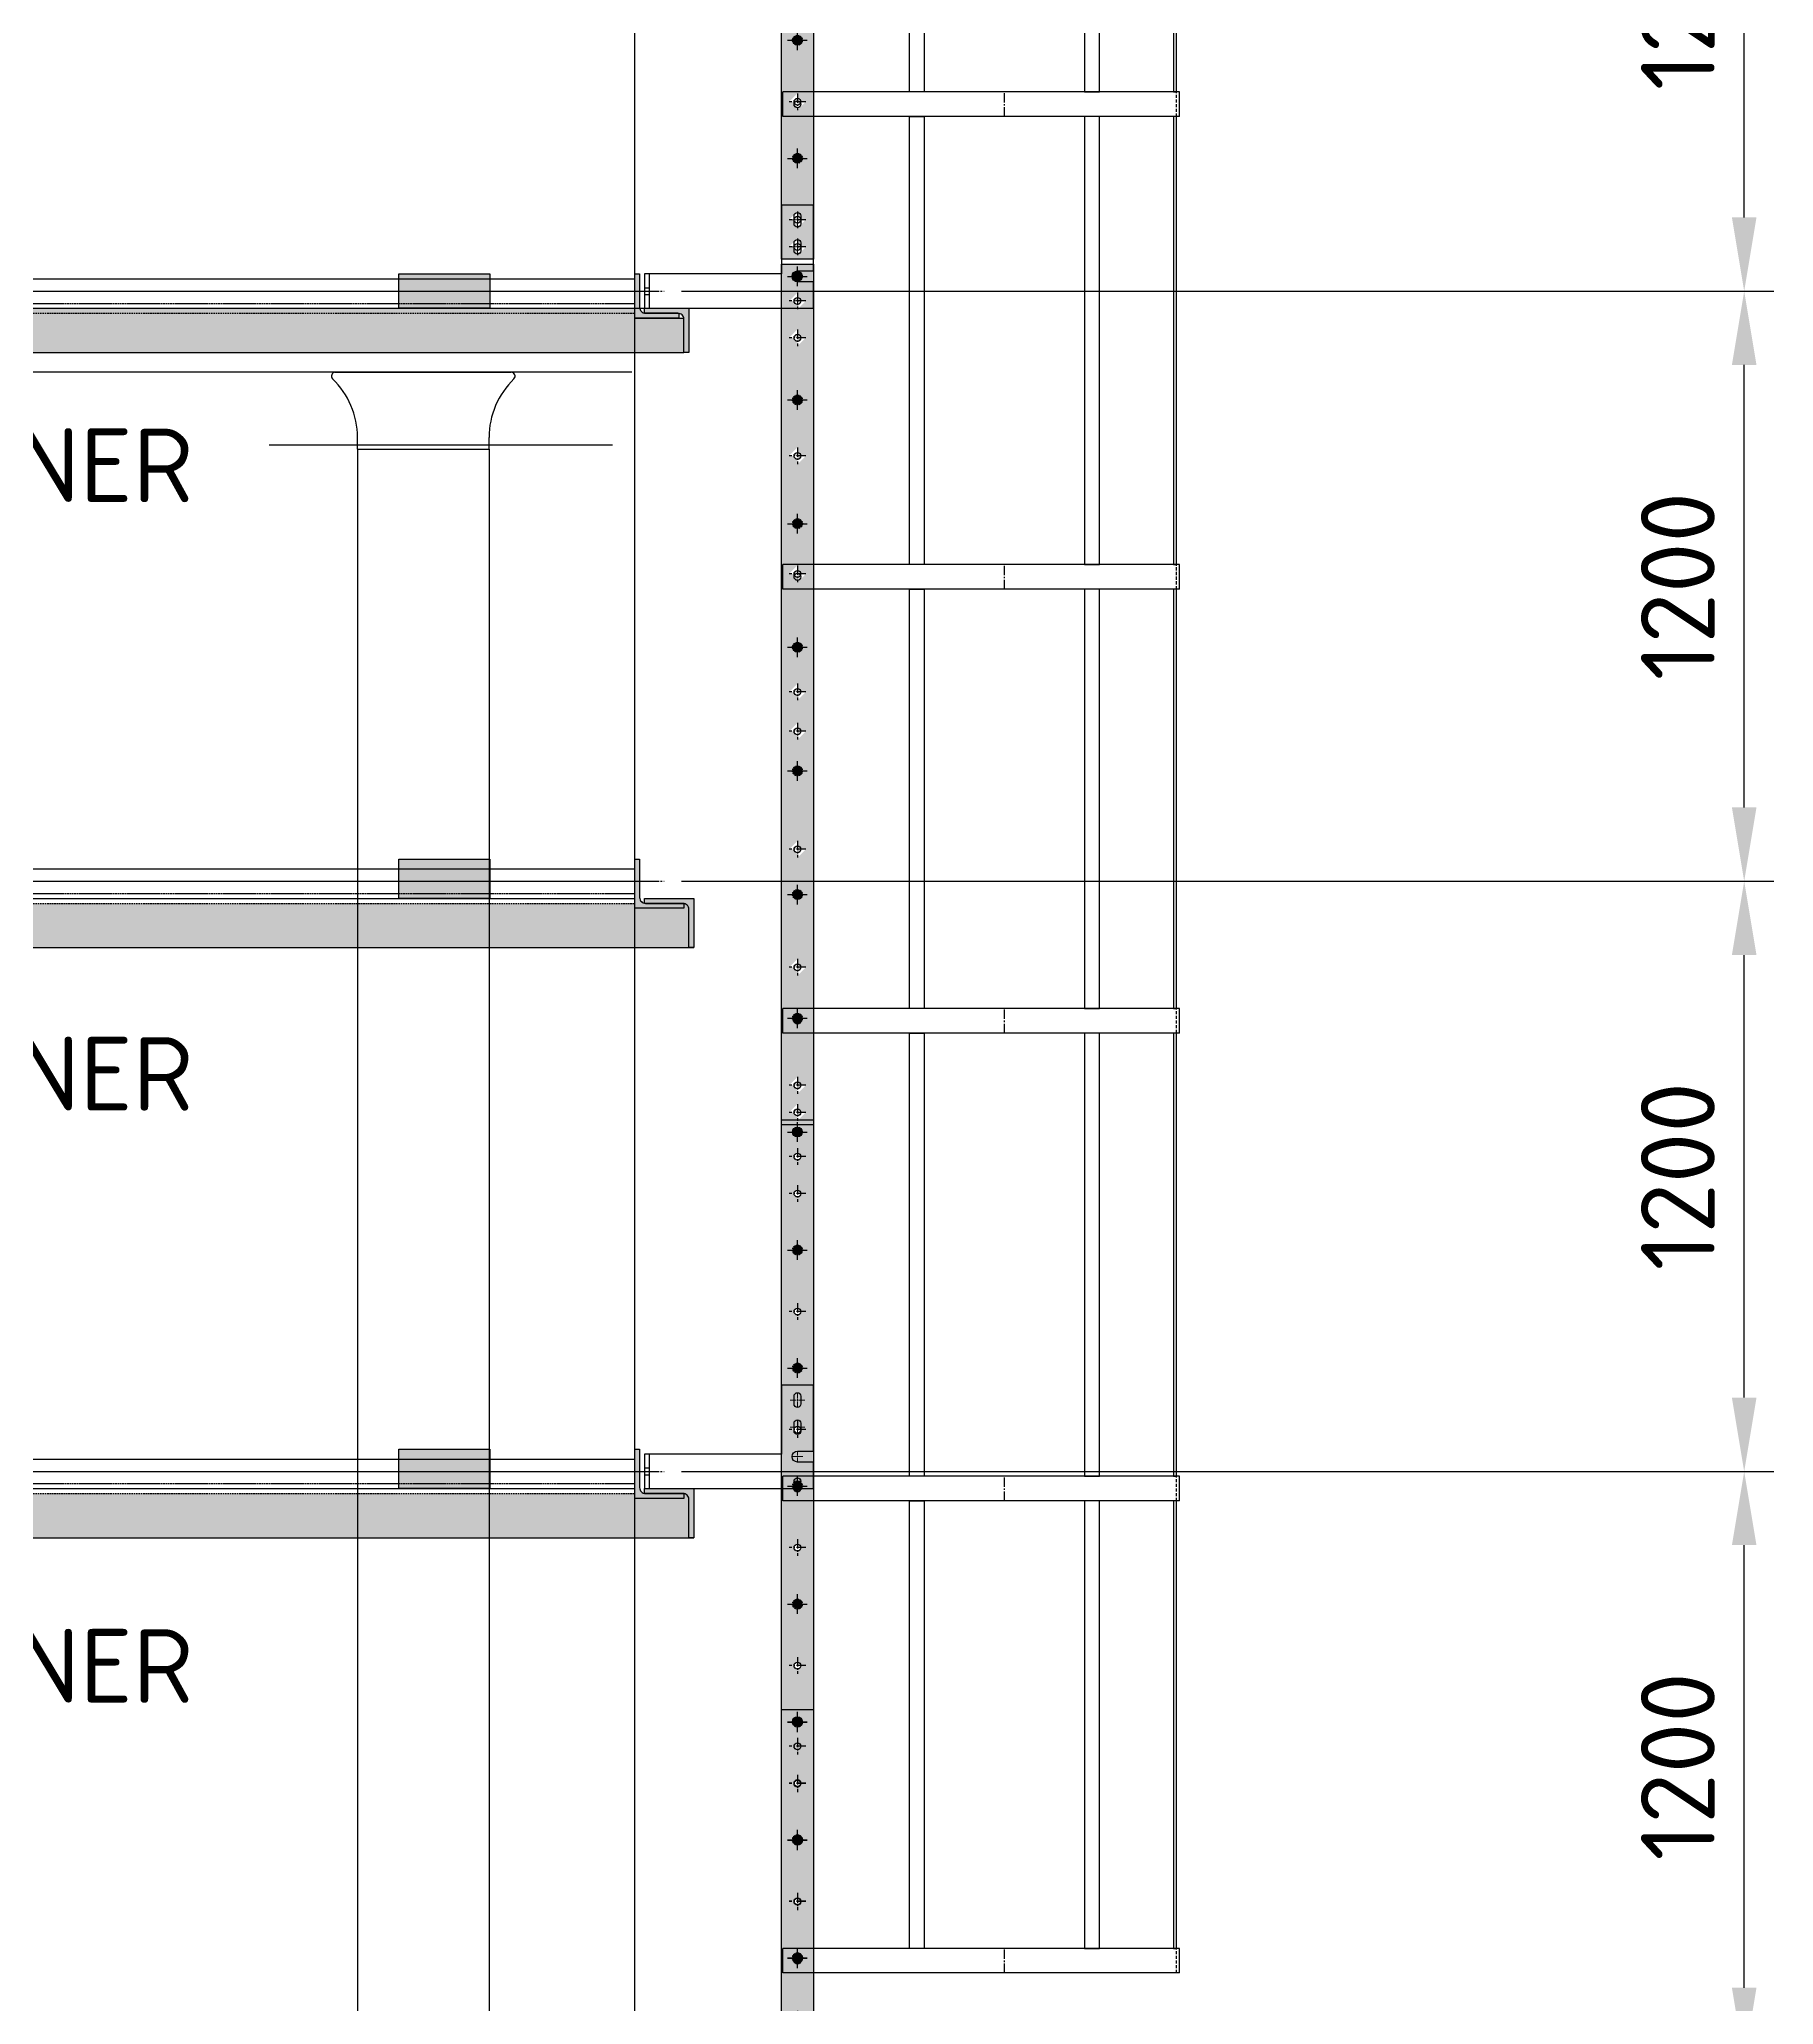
# Model space of a CAD drawing. Header units: millimetres. Extents: x -272986 to 200319, y -34579 to 49604.
# Drawn here: x 14386 to 17914, y 8911 to 12907 of the extents above; entities that cross this region are included whole.
import ezdxf

# ---------------------------------------------------------------- set-up
doc = ezdxf.new("R2010")
doc.units = ezdxf.units.MM
for name, pattern in [('CENTER2', [28.575, 19.05, -3.175, 3.175, -3.175]), ('HIDDEN', [9.525, 6.35, -3.175]), ('HIDDEN2', [4.7625, 3.175, -1.5875])]:
    doc.linetypes.add(name, pattern=pattern)
doc.layers.get('Defpoints').update_dxf_attribs({"color": 9})
doc.layers.add('BALMORAL Centerline (ISO)', color=1, linetype='Continuous', lineweight=18, true_color=0xff0000)
for name, color, linetype in [('X 0001 M', 7, 'Continuous'), ('X 1001 M', 8, 'HIDDEN2'), ('X 2001 M', 1, 'CENTER2'), ('X 3001 D', 5, 'Continuous'), ('X 4001 T', 7, 'Continuous'), ('X 5001 H', 8, 'Continuous'), ('X 5199 H - Ladder', 255, 'Continuous')]:
    doc.layers.add(name, color=color, linetype=linetype)
doc.layers.add('X 5999 H', color=7, linetype='Continuous', true_color=0xffffff)
doc.styles.add('BIT STD. 2.5', font='isocpeur.ttf', dxfattribs={"height": 2.5})
doc.styles.add('BIT STD. 3.0', font='isocpeur.ttf', dxfattribs={"height": 2.5})
doc.dimstyles.new('BIT STD. 2.5', dxfattribs={"dimtxt": 2.5, "dimasz": 2.5, "dimexe": 1, "dimexo": 0.75, "dimgap": 1, "dimtad": 1, "dimdec": 0, "dimdsep": 46, "dimtxsty": 'BIT STD. 2.5', "dimcen": 0, "dimadec": 0, "dimazin": 0, "dimtfac": 1, "dimtdec": 0, "dimtmove": 0, "dimatfit": 3, "dimfxl": 1, "dimtfill": 1, "dimlwd": -1, "dimlwe": -1, "dimarcsym": 0})
doc.dimstyles.new('BIT STD. 3.0', dxfattribs={"dimtxt": 3, "dimasz": 3, "dimexe": 1, "dimexo": 0.75, "dimgap": 1, "dimtad": 1, "dimdec": 0, "dimdsep": 46, "dimtxsty": 'BIT STD. 3.0', "dimcen": 0, "dimadec": 0, "dimazin": 0, "dimtfac": 1, "dimtdec": 0, "dimtmove": 0, "dimatfit": 3, "dimfxl": 1, "dimtfill": 1, "dimlwd": -1, "dimlwe": -1, "dimarcsym": 0})

# ---------------------------------------------------------------- blocks, each defined once
blk = doc.blocks.new('*D716')
at = {"layer": 'Defpoints', "color": 0, "transparency": 16777216}
for p in [(-670.2, 12230), (15597, 12230), (0, 0)]:
    blk.add_point(p, dxfattribs=at)
at = {"layer": 'X 3001 D', "color": 0, "transparency": 16777216}
blk.add_line((15591, 12230), (-3471.5, 12230), dxfattribs=at)
at = {"layer": 'X 3001 D', "color": 0, "transparency": 16777216, "insert": (-2100.9, 12366.6), "char_height": 150, "attachment_point": 5, "style": 'BIT STD. 3.0', "bg_fill": 3, "box_fill_scale": 1.1, "bg_fill_color": 256, "bg_fill_true_color": 13158600, "bg_fill_transparency": 0}
blk.add_mtext('{\\fArial|b0|i0|c0|p34;▼}12.230m - OVERFLOW LEVEL', dxfattribs=at)
blk = doc.blocks.new('*D718')
at = {"layer": 'Defpoints', "color": 0, "transparency": 16777216}
for p in [(15597, 12082), (-1200.5, 11803), (0, 0)]:
    blk.add_point(p, dxfattribs=at)
at = {"layer": 'X 3001 D', "color": 0, "transparency": 16777216}
for p, q in [((-480.5, 12082), (-840.5, 11803)), ((15552, 12082), (-480.5, 12082)), ((-840.5, 11803), (-3431.8, 11803))]:
    blk.add_line(p, q, dxfattribs=at)
at = {"layer": 'X 3001 D', "color": 0, "transparency": 16777216, "insert": (-2346.2, 11939.6), "char_height": 150, "attachment_point": 5, "style": 'BIT STD. 3.0', "bg_fill": 3, "box_fill_scale": 1.1, "bg_fill_color": 256, "bg_fill_true_color": 13158600, "bg_fill_transparency": 0}
blk.add_mtext('{\\fArial|b0|i0|c0|p34;▼}12.082m - HIGH LEVEL', dxfattribs=at)
blk = doc.blocks.new('90 WS')
at = {"layer": 'X 5999 H'}
h = blk.add_hatch(color=9, dxfattribs=at)
h.dxf.hatch_style = 1
h.paths.add_polyline_path([(-15302.5, -35), (-15117.1, -35), (-15117.1, 35), (-15302.5, 35)])
h.paths.add_polyline_path([(-14279.3, 35), (-13926.6, 35), (-13926.6, -35), (-14279.3, -35)])
h.paths.add_polyline_path([(-5105.1, 35), (-5675.7, 35), (-5675.7, -35), (-5105.1, -35)])
h.paths.add_polyline_path([(-2975.4, 35), (-3460.7, 35), (-3460.7, -35), (-2975.4, -35)])
h.paths.add_polyline_path([(-8098.4, 35), (-7498.6, 35), (-7498.6, -35), (-8098.4, -35)])
h.paths.add_polyline_path([(-10491.9, 35), (-9921.3, 35), (-9921.3, -35), (-10491.9, -35)])
h.paths.add_polyline_path([(-12621.6, 35), (-12136.3, 35), (-12136.3, -35), (-12621.6, -35)])
h.paths.add_polyline_path([(-1317.7, 35), (-1670.4, 35), (-1670.4, -35), (-1317.7, -35)])
h.paths.add_polyline_path([(-294.5, -35), (-479.9, -35), (-479.9, 35), (-294.5, 35)])
h = blk.add_hatch(color=9, dxfattribs=at)
h.dxf.hatch_style = 1
edge = h.paths.add_edge_path()
edge.add_line((0, 35), (10, 35))
edge.add_line((10, 35), (10, -33))
edge.add_arc((22, -33), 12, 180, 270)
edge.add_line((22, -45), (90, -45))
edge.add_line((90, -45), (90, -55))
edge.add_line((90, -55), (0, -55))
edge.add_line((0, -55), (0, 35))
h = blk.add_hatch(color=9, dxfattribs=at)
h.dxf.hatch_style = 1
h.paths.add_polyline_path([(-15697, -125), (100, -125), (100, -55), (0, -55), (0, -35), (-15597, -35), (-15597, -55), (-15697, -55)])
h = blk.add_hatch(color=9, dxfattribs=at)
h.dxf.hatch_style = 1
edge = h.paths.add_edge_path()
edge.add_line((110, -125), (100, -125))
edge.add_line((100, -125), (100, -57))
edge.add_arc((88, -57), 12, 0, 90)
edge.add_line((88, -45), (20, -45))
edge.add_line((20, -45), (20, -35))
edge.add_line((20, -35), (110, -35))
edge.add_line((110, -35), (110, -125))
for p, q in [((-15617, -35), (20, -35)), ((0, -55), (100, -55)), ((-15697, -125), (100, -125))]:
    blk.add_line(p, q)
at = {"color": 252, "linetype": 'HIDDEN2'}
blk.add_line((-15597, -45), (0, -45), dxfattribs=at)
blk.add_lwpolyline([(-294.5, -35), (-479.9, -35), (-479.9, 35), (-294.5, 35)], close=True)
for points in [[(0, 35), (10, 35), (10, -33, 0.414214), (22, -45), (90, -45), (90, -55), (0, -55)], [(110, -125), (100, -125), (100, -57, 0.414214), (88, -45), (20, -45), (20, -35), (110, -35)]]:
    blk.add_lwpolyline(points, format="xyb", close=True)
at = {"layer": 'X 2001 M'}
blk.add_line((-15657.2, 0), (60.2, 0), dxfattribs=at)
blk = doc.blocks.new('WS 100')
at = {"layer": 'X 5999 H'}
h = blk.add_hatch(color=9, dxfattribs=at)
h.dxf.hatch_style = 1
h.paths.add_polyline_path([(110, -57, 0.365977), (100, -45.2), (100, -55), (0, -55), (0, -45), (-15597, -45), (-15597, -55), (-15697, -55), (-15697, -45.2, 0.365977), (-15707, -57), (-15707, -135), (110, -135)])
h.paths.add_polyline_path([(120, -35), (20, -35), (20, -44.8, 0.041886), (22, -45), (98, -45), (100, -45), (100, -45.2, -0.365977), (110, -57), (110, -135), (120, -135)])
h.paths.add_polyline_path([(100, -45.2, 0.041886), (98, -45), (22, -45), (20, -45), (20, -44.8, -0.365977), (10, -33), (10, 0), (0, 0), (0, -55), (100, -55)])
h.paths.add_polyline_path([(10, 45), (0, 45), (0, 0), (10, 0)])
h.paths.add_polyline_path([(-15617, -35), (-15717, -35), (-15717, -135), (-15707, -135), (-15707, -57, -0.365977), (-15697, -45.2), (-15697, -45), (-15619, -45, 0.041886), (-15617, -44.8)])
h.paths.add_polyline_path([(-15597, 0), (-15607, 0), (-15607, -33, -0.365977), (-15617, -44.8), (-15617, -45), (-15695, -45, 0.041886), (-15697, -45.2), (-15697, -55), (-15597, -55)])
h.paths.add_polyline_path([(-15597, 45), (-15607, 45), (-15607, 0), (-15597, 0)])
h.paths.add_polyline_path([(-15117.1, 45), (-15302.5, 45), (-15302.5, 0), (-15117.1, 0)])
h.paths.add_polyline_path([(-15117.1, 0), (-15302.5, 0), (-15302.5, -35), (-15117.1, -35)])
h.paths.add_polyline_path([(-13926.6, 45), (-14279.3, 45), (-14279.3, 0), (-13926.6, 0)])
h.paths.add_polyline_path([(-13926.6, 0), (-14279.3, 0), (-14279.3, -35), (-13926.6, -35)])
h.paths.add_polyline_path([(-12136.3, 45), (-12621.6, 45), (-12621.6, 0), (-12136.3, 0)])
h.paths.add_polyline_path([(-12136.3, 0), (-12621.6, 0), (-12621.6, -35), (-12136.3, -35)])
h.paths.add_polyline_path([(-9921.3, 45), (-10491.9, 45), (-10491.9, 0), (-9921.3, 0)])
h.paths.add_polyline_path([(-9921.3, 0), (-10491.9, 0), (-10491.9, -35), (-9921.3, -35)])
h.paths.add_polyline_path([(-7498.6, 45), (-8098.4, 45), (-8098.4, 0), (-7498.6, 0)])
h.paths.add_polyline_path([(-7498.6, 0), (-8098.4, 0), (-8098.4, -35), (-7498.6, -35)])
h.paths.add_polyline_path([(-5105.1, 45), (-5675.7, 45), (-5675.7, 0), (-5105.1, 0)])
h.paths.add_polyline_path([(-5105.1, 0), (-5675.7, 0), (-5675.7, -35), (-5105.1, -35)])
h.paths.add_polyline_path([(-2975.4, 45), (-3460.7, 45), (-3460.7, 0), (-2975.4, 0)])
h.paths.add_polyline_path([(-2975.4, 0), (-3460.7, 0), (-3460.7, -35), (-2975.4, -35)])
h.paths.add_polyline_path([(-1317.7, 45), (-1670.4, 45), (-1670.4, 0), (-1317.7, 0)])
h.paths.add_polyline_path([(-1317.7, 0), (-1670.4, 0), (-1670.4, -35), (-1317.7, -35)])
h.paths.add_polyline_path([(-294.5, 45), (-479.9, 45), (-479.9, 0), (-294.5, 0)])
h.paths.add_polyline_path([(-294.5, 0), (-479.9, 0), (-479.9, -35), (-294.5, -35)])
for p, q in [((-15597, -35), (0, -35)), ((-15707, -135), (120, -135))]:
    blk.add_line(p, q)
at = {"color": 252, "linetype": 'HIDDEN2'}
blk.add_line((-15597, -45), (0, -45), dxfattribs=at)
blk.add_lwpolyline([(-294.5, -35), (-479.9, -35), (-479.9, 45), (-294.5, 45)], close=True)
for points in [[(0, 45), (10, 45), (10, -33, 0.414214), (22, -45), (100, -45), (100, -55), (0, -55)], [(120, -135), (110, -135), (110, -57, 0.414214), (98, -45), (20, -45), (20, -35), (120, -35)]]:
    blk.add_lwpolyline(points, format="xyb", close=True)
at = {"layer": 'X 2001 M'}
blk.add_line((-15657.2, 0), (60.2, 0), dxfattribs=at)
blk = doc.blocks.new('GALV-LAD-STND-01 rung side elev')
at = {"layer": 'X 5199 H - Ladder'}
h = blk.add_hatch(color=256, dxfattribs=at)
edge = h.paths.add_edge_path()
edge.add_arc((0, 0), 10, 0, 360)
at = {"layer": 'X 1001 M'}
blk.add_circle((0, 0), 10, dxfattribs=at)
at = {"layer": 'X 2001 M'}
for p, q in [((-20, 0), (20, 0)), ((0, -20), (0, 20))]:
    blk.add_line(p, q, dxfattribs=at)
blk = doc.blocks.new('GALV-LAD-STND-01 stringer hole side elev')
at = {"layer": 'X 0001 M'}
blk.add_circle((0, 0), 7, dxfattribs=at)
at = {"layer": 'X 2001 M'}
for p, q in [((17, 0), (-17, 0)), ((0, 17), (0, -17))]:
    blk.add_line(p, q, dxfattribs=at)
blk = doc.blocks.new('GALV-LAD-STND-01 2.00 ladder side elev')
at = {"layer": 'X 5199 H - Ladder'}
h = blk.add_hatch(color=256, dxfattribs=at)
h.paths.add_polyline_path([(200, 60), (265, 60), (265, -2510), (200, -2510)])
edge = h.paths.add_edge_path(flags=16)
edge.add_arc((232.5, -15), 7, 0, 360)
edge = h.paths.add_edge_path(flags=16)
edge.add_line((249.5, -15), (215.5, -15))
edge = h.paths.add_edge_path(flags=16)
edge.add_line((232.5, 2), (232.5, -32))
edge = h.paths.add_edge_path(flags=16)
edge.add_arc((232.5, -90), 7, 0, 360)
edge = h.paths.add_edge_path(flags=16)
edge.add_line((249.5, -90), (215.5, -90))
edge = h.paths.add_edge_path(flags=16)
edge.add_line((232.5, -73), (232.5, -107))
edge = h.paths.add_edge_path(flags=16)
edge.add_arc((232.5, -330), 7, 0, 360)
edge = h.paths.add_edge_path(flags=16)
edge.add_line((249.5, -330), (215.5, -330))
edge = h.paths.add_edge_path(flags=16)
edge.add_line((232.5, -313), (232.5, -347))
edge = h.paths.add_edge_path(flags=16)
edge.add_arc((232.5, -570), 7, 0, 360)
edge = h.paths.add_edge_path(flags=16)
edge.add_line((249.5, -570), (215.5, -570))
edge = h.paths.add_edge_path(flags=16)
edge.add_line((232.5, -553), (232.5, -587))
edge = h.paths.add_edge_path(flags=16)
edge.add_arc((232.5, -810), 7, 0, 360)
edge = h.paths.add_edge_path(flags=16)
edge.add_line((249.5, -810), (215.5, -810))
edge = h.paths.add_edge_path(flags=16)
edge.add_line((232.5, -793), (232.5, -827))
edge = h.paths.add_edge_path(flags=16)
edge.add_arc((232.5, -1050), 7, 0, 360)
edge = h.paths.add_edge_path(flags=16)
edge.add_line((249.5, -1050), (215.5, -1050))
edge = h.paths.add_edge_path(flags=16)
edge.add_line((232.5, -1033), (232.5, -1067))
edge = h.paths.add_edge_path(flags=16)
edge.add_arc((232.5, -1290), 7, 0, 360)
edge = h.paths.add_edge_path(flags=16)
edge.add_line((249.5, -1290), (215.5, -1290))
edge = h.paths.add_edge_path(flags=16)
edge.add_line((232.5, -1273), (232.5, -1307))
edge = h.paths.add_edge_path(flags=16)
edge.add_arc((232.5, -1530), 7, 0, 360)
edge = h.paths.add_edge_path(flags=16)
edge.add_line((249.5, -1530), (215.5, -1530))
edge = h.paths.add_edge_path(flags=16)
edge.add_line((232.5, -1513), (232.5, -1547))
edge = h.paths.add_edge_path(flags=16)
edge.add_arc((232.5, -1770), 7, 0, 360)
edge = h.paths.add_edge_path(flags=16)
edge.add_line((249.5, -1770), (215.5, -1770))
edge = h.paths.add_edge_path(flags=16)
edge.add_line((232.5, -1753), (232.5, -1787))
edge = h.paths.add_edge_path(flags=16)
edge.add_arc((232.5, -2010), 7, 0, 360)
edge = h.paths.add_edge_path(flags=16)
edge.add_line((249.5, -2010), (215.5, -2010))
edge = h.paths.add_edge_path(flags=16)
edge.add_line((232.5, -1993), (232.5, -2027))
edge = h.paths.add_edge_path(flags=16)
edge.add_arc((232.5, -2430), 7, 0, 360)
edge = h.paths.add_edge_path(flags=16)
edge.add_line((249.5, -2430), (215.5, -2430))
edge = h.paths.add_edge_path(flags=16)
edge.add_line((232.5, -2413), (232.5, -2447))
edge = h.paths.add_edge_path(flags=16)
edge.add_arc((232.5, -2485), 7, 0, 360)
edge = h.paths.add_edge_path(flags=16)
edge.add_line((249.5, -2485), (215.5, -2485))
edge = h.paths.add_edge_path(flags=16)
edge.add_line((232.5, -2468), (232.5, -2502))
h = blk.add_hatch(color=256, dxfattribs=at)
edge = h.paths.add_edge_path()
edge.add_arc((232.5, 35), 10, 0, 360)
at = {"layer": 'X 0001 M'}
blk.add_lwpolyline([(200, 60), (265, 60), (265, -2510), (200, -2510)], close=True, dxfattribs=at)
blk.add_circle((232.5, 35), 10, dxfattribs=at)
at = {"layer": 'X 2001 M'}
for p, q in [((232.5, 15), (232.5, 55)), ((212.5, 35), (252.5, 35))]:
    blk.add_line(p, q, dxfattribs=at)
at = {"layer": 'X 0001 M'}
for name, p in [('GALV-LAD-STND-01 stringer hole side elev', (232.5, -15)), ('GALV-LAD-STND-01 stringer hole side elev', (232.5, -90)), ('GALV-LAD-STND-01 rung side elev', (232.5, -205)), ('GALV-LAD-STND-01 stringer hole side elev', (232.5, -330)), ('GALV-LAD-STND-01 rung side elev', (232.5, -445)), ('GALV-LAD-STND-01 stringer hole side elev', (232.5, -570)), ('GALV-LAD-STND-01 rung side elev', (232.5, -685)), ('GALV-LAD-STND-01 stringer hole side elev', (232.5, -810)), ('GALV-LAD-STND-01 rung side elev', (232.5, -925)), ('GALV-LAD-STND-01 stringer hole side elev', (232.5, -1050)), ('GALV-LAD-STND-01 rung side elev', (232.5, -1165)), ('GALV-LAD-STND-01 stringer hole side elev', (232.5, -1290)), ('GALV-LAD-STND-01 rung side elev', (232.5, -1405)), ('GALV-LAD-STND-01 stringer hole side elev', (232.5, -1530)), ('GALV-LAD-STND-01 rung side elev', (232.5, -1645)), ('GALV-LAD-STND-01 stringer hole side elev', (232.5, -1770)), ('GALV-LAD-STND-01 rung side elev', (232.5, -1885)), ('GALV-LAD-STND-01 stringer hole side elev', (232.5, -2010)), ('GALV-LAD-STND-01 rung side elev', (232.5, -2125)), ('GALV-LAD-STND-01 rung side elev', (232.5, -2365)), ('GALV-LAD-STND-01 stringer hole side elev', (232.5, -2430)), ('GALV-LAD-STND-01 stringer hole side elev', (232.5, -2485))]:
    blk.add_blockref(name, p, dxfattribs=at)
blk = doc.blocks.new('*U58')
at = {"layer": 'X 2001 M', "color": 0, "linetype": 'CENTER2', "transparency": 16777216}
blk.add_line((0, -123), (0, -72.7), dxfattribs=at)
blk = doc.blocks.new('Cage Hoop Side')
for p, q in [((-30, -25), (-30, 25)), ((777, 25), (-30, 25)), ((777, -25), (777, 25)), ((777, -25), (-30, -25))]:
    blk.add_line(p, q)
blk.add_circle((0, 0), 7)
at = {"layer": 'X 5001 H', "linetype": 'HIDDEN'}
blk.add_line((771, -25), (771, 25), dxfattribs=at)
at = {"layer": 'X 2001 M', "linetype": 'CENTER2'}
blk.add_blockref('*U58', (421, 97.9), dxfattribs=at)
blk = doc.blocks.new('Upper Cage')
for points in [[(228, -25), (258, -25), (258, -770), (228, -770)], [(614, -25), (584, -25), (584, -770), (614, -770)], [(771, -25), (765, -25), (765, -770), (771, -770)], [(228, -820), (258, -820), (258, -1250), (228, -1250)], [(614, -820), (584, -820), (584, -1250), (614, -1250)], [(771, -820), (765, -820), (765, -1250), (771, -1250)], [(228, -1300), (258, -1300), (258, -1970), (228, -1970)], [(614, -1300), (584, -1300), (584, -1970), (614, -1970)], [(771, -1300), (765, -1300), (765, -1970), (771, -1970)], [(228, -2020), (258, -2020), (258, -2931), (228, -2931)], [(614, -2020), (584, -2020), (584, -2931), (614, -2931)], [(771, -2020), (765, -2020), (765, -2931), (771, -2931)], [(228, -2981), (258, -2981), (258, -3833.6), (228, -3833.6)], [(614, -2981), (584, -2981), (584, -3833.6), (614, -3833.6)], [(771, -2981), (765, -2981), (765, -3833.6), (771, -3833.6)], [(228, -3883.6), (258, -3883.6), (258, -4785), (228, -4785)], [(614, -3883.6), (584, -3883.6), (584, -4785), (614, -4785)], [(771, -3883.6), (765, -3883.6), (765, -4785), (771, -4785)], [(228, -4835), (258, -4835), (258, -5745), (228, -5745)], [(614, -4835), (584, -4835), (584, -5745), (614, -5745)], [(771, -4835), (765, -4835), (765, -5745), (771, -5745)]]:
    blk.add_lwpolyline(points, close=True)
for p in [(0, 0), (0, -795), (0, -1275), (0, -1995), (0, -2956), (0, -3858.6), (0, -4810), (0, -5770)]:
    blk.add_blockref('Cage Hoop Side', p)
blk = doc.blocks.new('GALV-LAD-STND-01 1.00 ladder side elev')
at = {"layer": 'X 5199 H - Ladder'}
h = blk.add_hatch(color=256, dxfattribs=at)
h.paths.add_polyline_path([(200, 60), (265, 60), (265, -1130), (200, -1130)])
edge = h.paths.add_edge_path(flags=16)
edge.add_arc((232.5, -15), 7, 0, 360)
edge.add_line((249.5, -15), (215.5, -15))
edge.add_line((232.5, 2), (232.5, -32))
edge = h.paths.add_edge_path(flags=16)
edge.add_arc((232.5, -90), 7, 0, 360)
edge.add_line((249.5, -90), (215.5, -90))
edge.add_line((232.5, -73), (232.5, -107))
edge = h.paths.add_edge_path(flags=16)
edge.add_arc((232.5, -330), 7, 0, 360)
edge.add_line((249.5, -330), (215.5, -330))
edge.add_line((232.5, -313), (232.5, -347))
edge = h.paths.add_edge_path(flags=16)
edge.add_arc((232.5, -570), 7, 0, 360)
edge.add_line((249.5, -570), (215.5, -570))
edge.add_line((232.5, -553), (232.5, -587))
edge = h.paths.add_edge_path(flags=16)
edge.add_arc((232.5, -810), 7, 0, 360)
edge.add_line((249.5, -810), (215.5, -810))
edge.add_line((232.5, -793), (232.5, -827))
edge = h.paths.add_edge_path(flags=16)
edge.add_arc((232.5, -1050), 7, 0, 360)
edge.add_line((249.5, -1050), (215.5, -1050))
edge.add_line((232.5, -1033), (232.5, -1067))
edge = h.paths.add_edge_path(flags=16)
edge.add_arc((232.5, -1105), 7, 0, 360)
edge.add_line((249.5, -1105), (215.5, -1105))
edge.add_line((232.5, -1088), (232.5, -1122))
h = blk.add_hatch(color=256, dxfattribs=at)
edge = h.paths.add_edge_path()
edge.add_arc((232.5, 35), 10, 0, 360)
at = {"layer": 'X 0001 M'}
blk.add_lwpolyline([(200, 60), (265, 60), (265, -1130), (200, -1130)], close=True, dxfattribs=at)
blk.add_circle((232.5, 35), 10, dxfattribs=at)
at = {"layer": 'X 2001 M'}
for p, q in [((232.5, 15), (232.5, 55)), ((212.5, 35), (252.5, 35))]:
    blk.add_line(p, q, dxfattribs=at)
at = {"layer": 'X 0001 M'}
for name, p in [('GALV-LAD-STND-01 stringer hole side elev', (232.5, -15)), ('GALV-LAD-STND-01 stringer hole side elev', (232.5, -90)), ('GALV-LAD-STND-01 rung side elev', (232.5, -205)), ('GALV-LAD-STND-01 stringer hole side elev', (232.5, -330)), ('GALV-LAD-STND-01 rung side elev', (232.5, -445)), ('GALV-LAD-STND-01 stringer hole side elev', (232.5, -570)), ('GALV-LAD-STND-01 rung side elev', (232.5, -685)), ('GALV-LAD-STND-01 stringer hole side elev', (232.5, -810)), ('GALV-LAD-STND-01 rung side elev', (232.5, -925)), ('GALV-LAD-STND-01 stringer hole side elev', (232.5, -1050)), ('GALV-LAD-STND-01 stringer hole side elev', (232.5, -1105))]:
    blk.add_blockref(name, p, dxfattribs=at)
blk = doc.blocks.new('GALV-LAD-STND-01 1.50 ladder side elev')
at = {"layer": 'X 5199 H - Ladder'}
h = blk.add_hatch(color=256, dxfattribs=at)
edge = h.paths.add_edge_path(flags=16)
edge.add_arc((232.5, -90), 7, 0, 360)
edge.add_line((249.5, -90), (215.5, -90))
edge.add_line((232.5, -73), (232.5, -107))
edge = h.paths.add_edge_path(flags=16)
edge.add_arc((232.5, -15), 7, 0, 360)
edge.add_line((249.5, -15), (215.5, -15))
edge.add_line((232.5, 2), (232.5, -32))
h.paths.add_polyline_path([(200, 60), (265, 60), (265, -1690), (200, -1690)])
edge = h.paths.add_edge_path(flags=16)
edge.add_arc((232.5, -330), 7, 0, 360)
edge.add_line((249.5, -330), (215.5, -330))
edge.add_line((232.5, -313), (232.5, -347))
edge = h.paths.add_edge_path(flags=16)
edge.add_arc((232.5, -570), 7, 0, 360)
edge.add_line((249.5, -570), (215.5, -570))
edge.add_line((232.5, -553), (232.5, -587))
edge = h.paths.add_edge_path(flags=16)
edge.add_arc((232.5, -890), 7, 0, 360)
edge.add_line((249.5, -890), (215.5, -890))
edge.add_line((232.5, -873), (232.5, -907))
edge = h.paths.add_edge_path(flags=16)
edge.add_arc((232.5, -810), 7, 0, 360)
edge.add_line((249.5, -810), (215.5, -810))
edge.add_line((232.5, -793), (232.5, -827))
edge = h.paths.add_edge_path(flags=16)
edge.add_arc((232.5, -1130), 7, 0, 360)
edge.add_line((249.5, -1130), (215.5, -1130))
edge.add_line((232.5, -1113), (232.5, -1147))
edge = h.paths.add_edge_path(flags=16)
edge.add_arc((232.5, -1370), 7, 0, 360)
edge.add_line((249.5, -1370), (215.5, -1370))
edge.add_line((232.5, -1353), (232.5, -1387))
edge = h.paths.add_edge_path(flags=16)
edge.add_arc((232.5, -1610), 7, 0, 360)
edge.add_line((249.5, -1610), (215.5, -1610))
edge.add_line((232.5, -1593), (232.5, -1627))
edge = h.paths.add_edge_path(flags=16)
edge.add_arc((232.5, -1665), 7, 0, 360)
edge.add_line((249.5, -1665), (215.5, -1665))
edge.add_line((232.5, -1648), (232.5, -1682))
h = blk.add_hatch(color=256, dxfattribs=at)
edge = h.paths.add_edge_path()
edge.add_arc((232.5, 35), 10, 0, 360)
at = {"layer": 'X 0001 M'}
blk.add_lwpolyline([(200, 60), (265, 60), (265, -1690), (200, -1690)], close=True, dxfattribs=at)
blk.add_circle((232.5, 35), 10, dxfattribs=at)
at = {"layer": 'X 2001 M'}
for p, q in [((232.5, 15), (232.5, 55)), ((212.5, 35), (252.5, 35))]:
    blk.add_line(p, q, dxfattribs=at)
at = {"layer": 'X 0001 M'}
for name, p in [('GALV-LAD-STND-01 stringer hole side elev', (232.5, -15)), ('GALV-LAD-STND-01 stringer hole side elev', (232.5, -90)), ('GALV-LAD-STND-01 rung side elev', (232.5, -216.4)), ('GALV-LAD-STND-01 stringer hole side elev', (232.5, -330)), ('GALV-LAD-STND-01 rung side elev', (232.5, -467.9)), ('GALV-LAD-STND-01 stringer hole side elev', (232.5, -570)), ('GALV-LAD-STND-01 rung side elev', (232.5, -719.3)), ('GALV-LAD-STND-01 stringer hole side elev', (232.5, -810)), ('GALV-LAD-STND-01 stringer hole side elev', (232.5, -890)), ('GALV-LAD-STND-01 rung side elev', (232.5, -970.7)), ('GALV-LAD-STND-01 stringer hole side elev', (232.5, -1130)), ('GALV-LAD-STND-01 rung side elev', (232.5, -1222.1)), ('GALV-LAD-STND-01 stringer hole side elev', (232.5, -1370)), ('GALV-LAD-STND-01 rung side elev', (232.5, -1473.6)), ('GALV-LAD-STND-01 stringer hole side elev', (232.5, -1610)), ('GALV-LAD-STND-01 stringer hole side elev', (232.5, -1665))]:
    blk.add_blockref(name, p, dxfattribs=at)
blk = doc.blocks.new('*U660')
at = {"layer": 'BALMORAL Centerline (ISO)', "color": 0, "linetype": 'CENTER2', "transparency": 16777216}
for p, q in [((-15.1, 0), (-3, 0)), ((0, 3), (0, 15.1)), ((3, 0), (15.1, 0)), ((0, -15.1), (0, -3))]:
    blk.add_line(p, q, dxfattribs=at)
at = {"layer": 'BALMORAL Centerline (ISO)', "color": 0, "linetype": 'Continuous', "transparency": 16777216}
for p, q in [((-1.5, 0), (1.5, 0)), ((0, -1.5), (0, 1.5))]:
    blk.add_line(p, q, dxfattribs=at)
blk = doc.blocks.new('*U661')
at = {"layer": 'BALMORAL Centerline (ISO)', "color": 0, "linetype": 'CENTER2', "transparency": 16777216}
for p, q in [((-15.1, 0), (-3, 0)), ((0, 3), (0, 15.1)), ((3, 0), (15.1, 0)), ((0, -15.1), (0, -3))]:
    blk.add_line(p, q, dxfattribs=at)
at = {"layer": 'BALMORAL Centerline (ISO)', "color": 0, "linetype": 'Continuous', "transparency": 16777216}
for p, q in [((-1.5, 0), (1.5, 0)), ((0, -1.5), (0, 1.5))]:
    blk.add_line(p, q, dxfattribs=at)
blk = doc.blocks.new('*U658')
at = {"layer": 'BALMORAL Centerline (ISO)', "color": 0, "linetype": 'CENTER2', "transparency": 16777216}
for p, q in [((-11.12, 0), (-2.2, 0)), ((0, 2.2), (0, 11.12)), ((2.2, 0), (11.12, 0)), ((0, -11.12), (0, -2.2))]:
    blk.add_line(p, q, dxfattribs=at)
at = {"layer": 'BALMORAL Centerline (ISO)', "color": 0, "linetype": 'Continuous', "transparency": 16777216}
for p, q in [((-1.1, 0), (1.1, 0)), ((0, -1.1), (0, 1.1))]:
    blk.add_line(p, q, dxfattribs=at)
blk = doc.blocks.new('*U659')
at = {"layer": 'BALMORAL Centerline (ISO)', "color": 0, "linetype": 'CENTER2', "transparency": 16777216}
for p, q in [((-7.12, 0), (-1.4, 0)), ((0, 1.4), (0, 7.12)), ((1.4, 0), (7.12, 0)), ((0, -7.12), (0, -1.4))]:
    blk.add_line(p, q, dxfattribs=at)
at = {"layer": 'BALMORAL Centerline (ISO)', "color": 0, "linetype": 'Continuous', "transparency": 16777216}
for p, q in [((-0.7, 0), (0.7, 0)), ((0, -0.7), (0, 0.7))]:
    blk.add_line(p, q, dxfattribs=at)
blk = doc.blocks.new('*U657')
blk.add_lwpolyline([(10, -35), (278.5, -35), (278.5, -35), (343.5, -35), (343.5, 19), (311, 19, -1), (311, 41), (343.5, 41), (343.5, 175), (278.5, 175), (278.5, 35), (10, 35)], format="xyb")
for points in [[(318, 153), (318, 137, -1), (304, 137), (304, 153, -1)], [(318, 98), (318, 82, -1), (304, 82), (304, 98, -1)]]:
    blk.add_lwpolyline(points, format="xyb", close=True)
blk.add_lwpolyline([(0, -35), (10, -35), (10, 35), (0, 35)], close=True)
blk.add_circle((311, -20), 7)
at = {"layer": 'BALMORAL Centerline (ISO)'}
blk.add_line((0, 0), (10, 0), dxfattribs=at)
at = {"layer": 'X 5001 H'}
for p, q in [((0, 7), (10, 7)), ((0, -7), (10, -7))]:
    blk.add_line(p, q, dxfattribs=at)
at = {"layer": 'BALMORAL Centerline (ISO)', "linetype": 'CENTER2', "rotation": 270}
for name, p in [('*U661', (311, 145)), ('*U660', (311, 90)), ('*U658', (311, 30)), ('*U659', (311, -20))]:
    blk.add_blockref(name, p, dxfattribs=at)
blk = doc.blocks.new('*D683')
at = {"layer": 'Defpoints', "color": 0, "transparency": 16777216}
for p in [(15647, 9995), (17853.6, 9995), (15647, 8795)]:
    blk.add_point(p, dxfattribs=at)
at = {"layer": 'X 3001 D', "color": 0, "transparency": 16777216}
for p, q in [((15692, 9995), (17913.6, 9995)), ((17853.6, 8945), (17853.6, 9845)), ((15692, 8795), (17913.6, 8795))]:
    blk.add_line(p, q, dxfattribs=at)
for points in [[(17828.6, 9845), (17878.6, 9845), (17853.6, 9995)], [(17828.6, 8945), (17878.6, 8945), (17853.6, 8795)]]:
    blk.add_solid(points, dxfattribs=at)
at = {"layer": 'X 3001 D', "color": 0, "transparency": 16777216, "insert": (17718.6, 9395), "char_height": 150, "attachment_point": 5, "rotation": 90, "style": 'BIT STD. 2.5', "bg_fill": 3, "box_fill_scale": 1.1, "bg_fill_color": 256, "bg_fill_true_color": 13158600, "bg_fill_transparency": 0}
blk.add_mtext('1200', dxfattribs=at)
blk = doc.blocks.new('*D684')
at = {"layer": 'Defpoints', "color": 0, "transparency": 16777216}
for p in [(15647, 11195), (17853.6, 11195), (15647, 9995)]:
    blk.add_point(p, dxfattribs=at)
at = {"layer": 'X 3001 D', "color": 0, "transparency": 16777216}
for p, q in [((15692, 11195), (17913.6, 11195)), ((17853.6, 10145), (17853.6, 11045)), ((15692, 9995), (17913.6, 9995))]:
    blk.add_line(p, q, dxfattribs=at)
for points in [[(17828.6, 11045), (17878.6, 11045), (17853.6, 11195)], [(17828.6, 10145), (17878.6, 10145), (17853.6, 9995)]]:
    blk.add_solid(points, dxfattribs=at)
at = {"layer": 'X 3001 D', "color": 0, "transparency": 16777216, "insert": (17718.6, 10595), "char_height": 150, "attachment_point": 5, "rotation": 90, "style": 'BIT STD. 2.5', "bg_fill": 3, "box_fill_scale": 1.1, "bg_fill_color": 256, "bg_fill_true_color": 13158600, "bg_fill_transparency": 0}
blk.add_mtext('1200', dxfattribs=at)
blk = doc.blocks.new('*D693')
at = {"layer": 'Defpoints', "color": 0, "transparency": 16777216}
for p in [(15647, 12395), (17853.6, 12395), (15647, 11195)]:
    blk.add_point(p, dxfattribs=at)
at = {"layer": 'X 3001 D', "color": 0, "transparency": 16777216}
for p, q in [((15692, 12395), (17913.6, 12395)), ((17853.6, 11345), (17853.6, 12245)), ((15692, 11195), (17913.6, 11195))]:
    blk.add_line(p, q, dxfattribs=at)
for points in [[(17828.6, 12245), (17878.6, 12245), (17853.6, 12395)], [(17828.6, 11345), (17878.6, 11345), (17853.6, 11195)]]:
    blk.add_solid(points, dxfattribs=at)
at = {"layer": 'X 3001 D', "color": 0, "transparency": 16777216, "insert": (17718.6, 11795), "char_height": 150, "attachment_point": 5, "rotation": 90, "style": 'BIT STD. 2.5', "bg_fill": 3, "box_fill_scale": 1.1, "bg_fill_color": 256, "bg_fill_true_color": 13158600, "bg_fill_transparency": 0}
blk.add_mtext('1200', dxfattribs=at)
blk = doc.blocks.new('*D694')
at = {"layer": 'Defpoints', "color": 0, "transparency": 16777216}
for p in [(15647, 13595), (17853.6, 13595), (15647, 12395)]:
    blk.add_point(p, dxfattribs=at)
at = {"layer": 'X 3001 D', "color": 0, "transparency": 16777216}
for p, q in [((15692, 13595), (17913.6, 13595)), ((17853.6, 12545), (17853.6, 13445)), ((15692, 12395), (17913.6, 12395))]:
    blk.add_line(p, q, dxfattribs=at)
for points in [[(17828.6, 13445), (17878.6, 13445), (17853.6, 13595)], [(17828.6, 12545), (17878.6, 12545), (17853.6, 12395)]]:
    blk.add_solid(points, dxfattribs=at)
at = {"layer": 'X 3001 D', "color": 0, "transparency": 16777216, "insert": (17718.6, 12995), "char_height": 150, "attachment_point": 5, "rotation": 90, "style": 'BIT STD. 2.5', "bg_fill": 3, "box_fill_scale": 1.1, "bg_fill_color": 256, "bg_fill_true_color": 13158600, "bg_fill_transparency": 0}
blk.add_mtext('1200', dxfattribs=at)
blk = doc.blocks.new('*U629')
at = {"layer": 'BALMORAL Centerline (ISO)', "color": 0, "linetype": 'CENTER2', "transparency": 16777216}
for p, q in [((-15.1, 0), (-3, 0)), ((0, 3), (0, 15.1)), ((3, 0), (15.1, 0)), ((0, -15.1), (0, -3))]:
    blk.add_line(p, q, dxfattribs=at)
at = {"layer": 'BALMORAL Centerline (ISO)', "color": 0, "linetype": 'Continuous', "transparency": 16777216}
for p, q in [((-1.5, 0), (1.5, 0)), ((0, -1.5), (0, 1.5))]:
    blk.add_line(p, q, dxfattribs=at)
blk = doc.blocks.new('*U630')
at = {"layer": 'BALMORAL Centerline (ISO)', "color": 0, "linetype": 'CENTER2', "transparency": 16777216}
for p, q in [((-15.1, 0), (-3, 0)), ((0, 3), (0, 15.1)), ((3, 0), (15.1, 0)), ((0, -15.1), (0, -3))]:
    blk.add_line(p, q, dxfattribs=at)
at = {"layer": 'BALMORAL Centerline (ISO)', "color": 0, "linetype": 'Continuous', "transparency": 16777216}
for p, q in [((-1.5, 0), (1.5, 0)), ((0, -1.5), (0, 1.5))]:
    blk.add_line(p, q, dxfattribs=at)
blk = doc.blocks.new('*U627')
at = {"layer": 'BALMORAL Centerline (ISO)', "color": 0, "linetype": 'CENTER2', "transparency": 16777216}
for p, q in [((-11.12, 0), (-2.2, 0)), ((0, 2.2), (0, 11.12)), ((2.2, 0), (11.12, 0)), ((0, -11.12), (0, -2.2))]:
    blk.add_line(p, q, dxfattribs=at)
at = {"layer": 'BALMORAL Centerline (ISO)', "color": 0, "linetype": 'Continuous', "transparency": 16777216}
for p, q in [((-1.1, 0), (1.1, 0)), ((0, -1.1), (0, 1.1))]:
    blk.add_line(p, q, dxfattribs=at)
blk = doc.blocks.new('*U628')
at = {"layer": 'BALMORAL Centerline (ISO)', "color": 0, "linetype": 'CENTER2', "transparency": 16777216}
for p, q in [((-7.12, 0), (-1.4, 0)), ((0, 1.4), (0, 7.12)), ((1.4, 0), (7.12, 0)), ((0, -7.12), (0, -1.4))]:
    blk.add_line(p, q, dxfattribs=at)
at = {"layer": 'BALMORAL Centerline (ISO)', "color": 0, "linetype": 'Continuous', "transparency": 16777216}
for p, q in [((-0.7, 0), (0.7, 0)), ((0, -0.7), (0, 0.7))]:
    blk.add_line(p, q, dxfattribs=at)
blk = doc.blocks.new('*U626')
blk.add_lwpolyline([(10, -35), (278.5, -35), (278.5, -35), (343.5, -35), (343.5, 19), (311, 19, -1), (311, 41), (343.5, 41), (343.5, 175), (278.5, 175), (278.5, 35), (10, 35)], format="xyb")
for points in [[(318, 153), (318, 137, -1), (304, 137), (304, 153, -1)], [(318, 98), (318, 82, -1), (304, 82), (304, 98, -1)]]:
    blk.add_lwpolyline(points, format="xyb", close=True)
blk.add_lwpolyline([(0, -35), (10, -35), (10, 35), (0, 35)], close=True)
blk.add_circle((311, -20), 7)
at = {"layer": 'BALMORAL Centerline (ISO)'}
blk.add_line((0, 0), (10, 0), dxfattribs=at)
at = {"layer": 'X 5001 H'}
for p, q in [((0, 7), (10, 7)), ((0, -7), (10, -7))]:
    blk.add_line(p, q, dxfattribs=at)
at = {"layer": 'BALMORAL Centerline (ISO)', "linetype": 'CENTER2', "rotation": 270}
for name, p in [('*U630', (311, 145)), ('*U629', (311, 90)), ('*U627', (311, 30)), ('*U628', (311, -20))]:
    blk.add_blockref(name, p, dxfattribs=at)
blk = doc.blocks.new('*D688')
at = {"layer": 'Defpoints', "color": 0, "transparency": 16777216}
for p in [(8011.6, 13259), (11215.5, 13258.5), (390.3, 0.5)]:
    blk.add_point(p, dxfattribs=at)
at = {"layer": 'X 3001 D', "color": 0, "transparency": 16777216}
for p, q in [((8056.6, 13259), (10495.5, 13259)), ((10495.5, 13259), (10855.5, 13258.5)), ((10855.5, 13258.5), (14586.8, 13258.5))]:
    blk.add_line(p, q, dxfattribs=at)
at = {"layer": 'X 3001 D', "color": 0, "transparency": 16777216, "insert": (12931.1, 13408.5), "char_height": 150, "attachment_point": 5, "style": 'BIT STD. 3.0', "bg_fill": 3, "box_fill_scale": 1.1, "bg_fill_color": 256, "bg_fill_true_color": 13158600, "bg_fill_transparency": 0}
blk.add_mtext('{\\fArial|b0|i0|c0|p34;▼}13.259m - {\\C7;N01, N02, N03, N05, N07}', dxfattribs=at)

msp = doc.modelspace()

# ---------------------------------------------------------------- block references
for name, p in [('Upper Cage', (15928, 14770)), ('*U657', (15617, 12395))]:
    msp.add_blockref(name, p)
at = {"layer": 'X 0001 M'}
for name, p in [('GALV-LAD-STND-01 1.00 ladder side elev', (15695.5, 13590)), ('GALV-LAD-STND-01 1.50 ladder side elev', (15695.5, 12390)), ('GALV-LAD-STND-01 2.00 ladder side elev', (15695.5, 10650)), ('GALV-LAD-STND-01 2.00 ladder side elev', (15695.5, 9451))]:
    msp.add_blockref(name, p, dxfattribs=at)

# ---------------------------------------------------------------- dimensions: what is measured, and where the dimension line sits
at = {"layer": 'X 3001 D', "color": 150}
dim = msp.add_ordinate_dim(feature_location=(15597, 12230), offset=(-16267.2165, 0), dtype=0, origin=(0, 0), text='{\\fArial|b0|i0|c0|p34;▼}<> - OVERFLOW LEVEL', dimstyle='BIT STD. 3.0', override={"dimexo": 0.1, "dimdec": 3, "dimlfac": 0.001, "dimzin": 0, "dimpost": 'm'}, dxfattribs=at)
dim.commit()
dim.dimension.update_dxf_attribs({"geometry": '*D716', "text_midpoint": (-2100.8646, 12366.5859)})

# ---------------------------------------------------------------- next in the draw order: dimensions: what is measured, and where the dimension line sits
dim = msp.add_ordinate_dim(feature_location=(15597, 12082), offset=(-16797.5397, -278.9959), dtype=0, origin=(0, 0), text='{\\fArial|b0|i0|c0|p34;▼}<> - HIGH LEVEL', dimstyle='BIT STD. 3.0', override={"dimdec": 3, "dimlfac": 0.001, "dimzin": 0, "dimpost": 'm'}, dxfattribs=at)
dim.commit()
dim.dimension.update_dxf_attribs({"geometry": '*D718', "text_midpoint": (-2346.1877, 11939.59)})

# ---------------------------------------------------------------- next in the draw order: linework, layer by layer
at = {"layer": 'X 0001 M'}
for p, q in [((15597, -15), (15597, 13555)), ((0, 12420), (15597, 12420)), ((0, 11220), (15597, 11220)), ((0, 10020), (15597, 10020))]:
    msp.add_line(p, q, dxfattribs=at)
at = {"layer": 'X 0001 M', "color": 30}
for p, q in [((14987.7532, 12230), (15345.867, 12230)), ((15033.0768, 12073.7029), (15033.0768, 12097.4107)), ((15033.0768, 12073.7029), (15300.6661, 12073.7029)), ((15033.0768, 12073.7029), (15033.0768, 555)), ((15300.6661, 12073.7029), (15300.6661, 12097.4107)), ((15300.6661, 12073.7029), (15300.6661, 555))]:
    msp.add_line(p, q, dxfattribs=at)
for centre, radius, start, end in [((14987.8759, 12222.1652), 7.8348, 90, 226.1581397), ((15345.867, 12222.1652), 7.8348, 313.8418603, 90), ((14867.9429, 12097.4107), 165.1339, 0, 46.1581397), ((15465.8, 12097.4107), 165.1339, 133.8418603, 180)]:
    msp.add_arc(centre, radius, start, end, dxfattribs=at)
at = {"layer": 'X 1001 M', "ltscale": 0.5}
for p, q in [((0, 12370), (15597, 12370)), ((0, 11170), (15597, 11170)), ((0, 9970), (15597, 9970))]:
    msp.add_line(p, q, dxfattribs=at)
at = {"layer": 'X 2001 M'}
for p, q in [((-50, 12395), (15647, 12395)), ((-50, 11195), (15647, 11195)), ((-50, 9995), (15647, 9995))]:
    msp.add_line(p, q, dxfattribs=at)

# ---------------------------------------------------------------- next in the draw order: block references
for name, p in [('90 WS', (15597, 12395)), ('WS 100', (15597, 11195)), ('WS 100', (15597, 9995))]:
    msp.add_blockref(name, p)

# ---------------------------------------------------------------- next in the draw order: texts
at = {"layer": 'X 4001 T', "color": 1, "char_height": 150, "attachment_point": 1, "style": 'BIT STD. 2.5', "bg_fill": 3, "box_fill_scale": 1.25, "bg_fill_color": 256, "bg_fill_transparency": 0}
for insert in [(11403.024, 12115.7898), (11403.024, 10878.4932), (11403.024, 9674.3241)]:
    msp.add_mtext_dynamic_manual_height_columns('90 x 90 x 10 RSA WIND STIFFENER', width=3412.8, gutter_width=900, heights=[0], dxfattribs=dict(at, insert=insert))

# ---------------------------------------------------------------- next in the draw order: dimensions: what is measured, and where the dimension line sits
at = {"layer": 'X 3001 D'}
dim = msp.add_ordinate_dim(feature_location=(8011.6338698067, 13259), offset=(3203.8267465426, -0.5), dtype=0, origin=(390.3356475709, 0.5), text='{\\fArial|b0|i0|c0|p34;▼}<> - {\\C7;N01, N02, N03, N05, N07}', dimstyle='BIT STD. 3.0', override={"dimdec": 3, "dimlfac": 0.001, "dimzin": 0, "dimpost": 'm'}, dxfattribs=at)
dim.commit()
dim.dimension.update_dxf_attribs({"geometry": '*D688', "text_midpoint": (12931.1086381774, 13408.5)})
at = {"layer": 'X 3001 D', "color": 252}
dim = msp.add_linear_dim(base=(17853.6127, 9995), p1=(15647, 8795), p2=(15647, 9995), angle=90, dimstyle='BIT STD. 2.5', dxfattribs=at)
dim.commit()
dim.dimension.update_dxf_attribs({"geometry": '*D683', "text_midpoint": (17718.6127, 9395)})

# ---------------------------------------------------------------- next in the draw order: dimensions: what is measured, and where the dimension line sits
dim = msp.add_linear_dim(base=(17853.6127, 11195), p1=(15647, 9995), p2=(15647, 11195), angle=90, dimstyle='BIT STD. 2.5', dxfattribs=at)
dim.commit()
dim.dimension.update_dxf_attribs({"geometry": '*D684', "text_midpoint": (17718.6127, 10595)})

# ---------------------------------------------------------------- next in the draw order: block references
msp.add_blockref('*U626', (15617, 9995))

# ---------------------------------------------------------------- next in the draw order: dimensions: what is measured, and where the dimension line sits
dim = msp.add_linear_dim(base=(17853.6127, 12395), p1=(15647, 11195), p2=(15647, 12395), angle=90, dimstyle='BIT STD. 2.5', dxfattribs=at)
dim.commit()
dim.dimension.update_dxf_attribs({"geometry": '*D693', "text_midpoint": (17718.6127, 11795)})

# ---------------------------------------------------------------- next in the draw order: dimensions: what is measured, and where the dimension line sits
dim = msp.add_linear_dim(base=(17853.6127, 13595), p1=(15647, 12395), p2=(15647, 13595), angle=90, dimstyle='BIT STD. 2.5', dxfattribs=at)
dim.commit()
dim.dimension.update_dxf_attribs({"geometry": '*D694', "text_midpoint": (17718.6127, 12995)})

doc.saveas('drawing.dxf')
